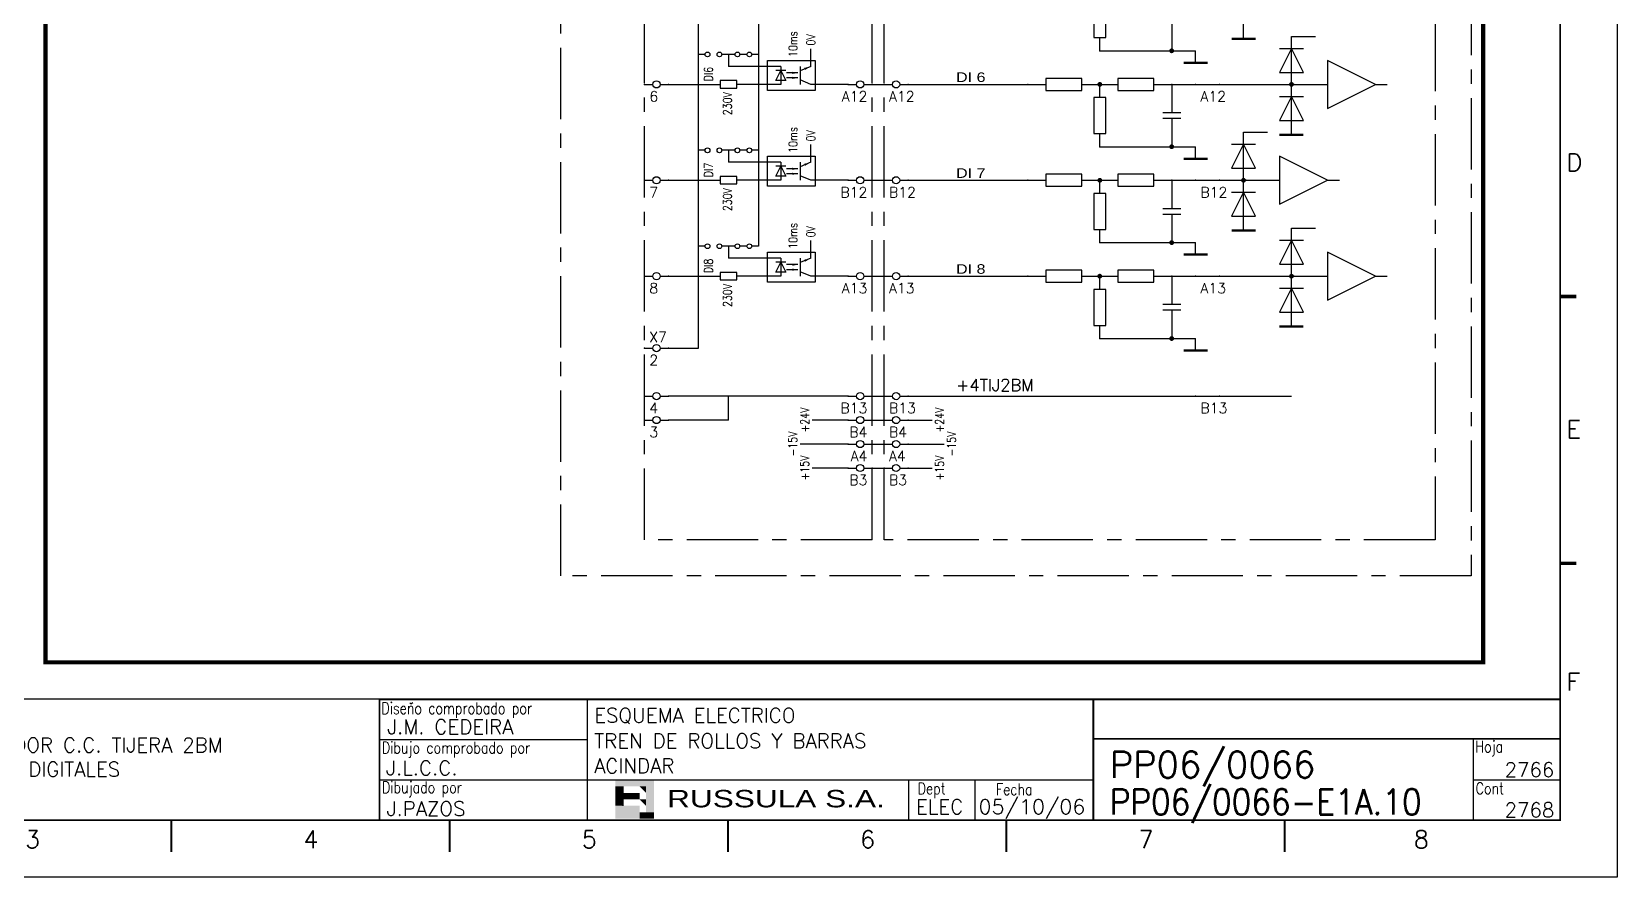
# Model space of a CAD drawing. Extents: x -25 to 1044, y -25744 to 292.
# Drawn here: x 608.3 to 886.2, y -22288.9 to -22140.7 of the extents above; entities that cross this region are included whole.
import ezdxf
from ezdxf.enums import TextEntityAlignment as Align

# ---------------------------------------------------------------- set-up
doc = ezdxf.new("R2010")
doc.units = 0
doc.header["$LTSCALE"] = 10
doc.header["$MEASUREMENT"] = 0
doc.linetypes.add('CENTER', pattern=[2, 1.25, -0.25, 0.25, -0.25])
doc.linetypes.add('DASHDOT', pattern=[1, 0.5, -0.25, 0, -0.25])
doc.layers.get('0').update_dxf_attribs({"linetype": 'CONTINUOUS'})
for name, color, linetype in [('1', 7, 'CONTINUOUS'), ('10', 5, 'CONTINUOUS'), ('2', 7, 'CONTINUOUS'), ('25', 3, 'CONTINUOUS'), ('25PK', 4, 'CENTER'), ('35', 2, 'CONTINUOUS'), ('8', 1, 'CONTINUOUS'), ('9', 6, 'CONTINUOUS'), ('DIBUJO', 7, 'CONTINUOUS'), ('NODE', 7, 'CONTINUOUS')]:
    doc.layers.add(name, color=color, linetype=linetype)
doc.styles.add('HELV', font='HELVBLD.SHX', dxfattribs={"width": 1.2})
doc.styles.add('HELVETICA', font='HELV.SHX')
doc.styles.add('LABEL', font='SIMPLEX', dxfattribs={"width": 0.8, "height": 4})
doc.styles.add('ROMANS', font='romans')
doc.styles.get("Standard").update_dxf_attribs({"font": 'simplex'})

# ---------------------------------------------------------------- blocks, each defined once
blk = doc.blocks.new('NOD', base_point=(237.5, 170))
at = {"layer": 'NODE'}
blk.add_point((237.5, 170), dxfattribs=at)
blk = doc.blocks.new('$000001')
at = {"layer": '2'}
for p, q in [((0, 0), (3.75, 0)), ((11.25, 1.25), (3.75, 1.25)), ((3.75, 1.25), (3.75, -1.25)), ((11.25, -1.25), (11.25, 1.25)), ((11.25, 0), (15, 0)), ((3.75, -1.25), (11.25, -1.25))]:
    blk.add_line(p, q, dxfattribs=at)
for p in [(0, 0), (15, 0)]:
    blk.add_blockref('NOD', p, dxfattribs=at)
at = {"layer": '8'}
blk.add_attdef('1A', text='', height=2.15, dxfattribs=at).set_placement((2.75, -3.325), align=Align.RIGHT)
blk.add_attdef('2A', (12.25, -3.325), '', height=2.15, dxfattribs=at)
at = {"layer": '9'}
blk.add_attdef('ID', text='', height=2.15, dxfattribs=at).set_placement((7.5, 2.425), align=Align.CENTER)
blk = doc.blocks.new('$$PLL21C')
for p, q in [((-2.5, 0), (-0.75, 0)), ((0.75, 0), (2.5, 0))]:
    blk.add_line(p, q)
at = {"layer": '2'}
blk.add_circle((0, 0), 0.75, dxfattribs=at)
for p in [(-2.5, 0), (2.5, 0)]:
    blk.add_blockref('NOD', p, dxfattribs=at)
at = {"layer": '8'}
blk.add_attdef('*A', (-1.5, -3.575), '', height=2.15, dxfattribs=at)
at = {"layer": '9'}
blk.add_attdef('ID', (-1.5, 1.25), '', height=2.15, dxfattribs=at)
blk = doc.blocks.new('$$PLR12C')
for p, q in [((-2.5, 0), (-0.75, 0)), ((0.75, 0), (2.5, 0))]:
    blk.add_line(p, q)
at = {"layer": '2'}
blk.add_circle((0, 0), 0.75, dxfattribs=at)
for p in [(-2.5, 0), (2.5, 0)]:
    blk.add_blockref('NOD', p, dxfattribs=at)
at = {"layer": '8'}
blk.add_attdef('*A', text='', height=2.15, dxfattribs=at).set_placement((1.5, -3.575), align=Align.RIGHT)
at = {"layer": '9'}
blk.add_attdef('ID', text='', height=2.15, dxfattribs=at).set_placement((1.5, 1.25), align=Align.RIGHT)
blk = doc.blocks.new('$$PLL21')
blk.add_line((-2.5, 0), (2.5, 0))
at = {"layer": '2'}
for p in [(-2.5, 0), (2.5, 0)]:
    blk.add_blockref('NOD', p, dxfattribs=at)
at = {"layer": '8'}
blk.add_attdef('*A', (-1.5, -3.575), '', height=2.15, dxfattribs=at)
at = {"layer": '9'}
blk.add_attdef('ID', (-1.5, 1.25), '', height=2.15, dxfattribs=at)
blk = doc.blocks.new('newcajec')
at = {"layer": '1'}
for p, q in [((179.4, 20.85), (0.13, 20.85)), ((184.64, 20.18), (184.81, 20.01)), ((184.81, 20.01), (185.18, 20.25)), ((215.2, 20.8), (215.2, 0)), ((179.4, 13.87), (215.2, 13.87)), ((368, 14.06), (368, 0)), ((179.4, 6.93), (267.63, 6.93)), ((267.63, 6.93), (302.5, 6.93)), ((270.63, 6.91), (270.63, 0)), ((282.07, 6.93), (282.07, 0)), ((368, 6.93), (383, 6.93))]:
    blk.add_line(p, q, dxfattribs=at)
at = {"layer": '1', "const_width": 0.3}
blk.add_lwpolyline([(0, 0), (0, 272.5), (383, 272.5), (383, 0)], close=True, dxfattribs=at)
at = {"layer": '1'}
for points in [[(383.01, 90.23, 0.6, 0.6, 0), (385.82, 90.23, 0.6, 0.6, 0)], [(383.01, 44.23, 0.6, 0.6, 0), (385.82, 44.23, 0.6, 0.6, 0)], [(383, 20.8, 0.3, 0.3, 0), (179.4, 20.8, 0.3, 0.3, 0), (179.4, 0, 0.3, 0.3, 0)], [(302.5, 20.8, 0.3, 0.3, 0), (302.5, 0, 0.3, 0.3, 0)], [(302.5, 14, 0.3, 0.3, 0), (383, 14, 0.3, 0.3, 0)], [(143.5, -5.5, 0.3, 0.3, 0), (143.5, -0.09, 0.3, 0.3, 0)], [(191.5, -5.5, 0.3, 0.3, 0), (191.5, -0.09, 0.3, 0.3, 0)], [(239.5, -5.5, 0.3, 0.3, 0), (239.5, -0.09, 0.3, 0.3, 0)], [(287.5, -5.5, 0.3, 0.3, 0), (287.5, -0.09, 0.3, 0.3, 0)], [(335.5, -5.5, 0.3, 0.3, 0), (335.5, -0.09, 0.3, 0.3, 0)]]:
    blk.add_lwpolyline(points, format="xyseb", dxfattribs=at)
at = {"layer": '2', "color": 14}
for p, q in [((221.42, 4.69), (221.42, 5.81)), ((221.42, 2.47), (221.42, 3.58))]:
    blk.add_line(p, q, dxfattribs=at)
for points in [[(220.05, 5.81), (220.05, 6.92), (226.74, 5.81), (226.74, 6.92)], [(221.42, 2.47), (220.05, 2.47), (221.42, 5.81), (220.05, 5.81)], [(224.25, 5.81), (225.37, 5.81), (225.37, 4.69)], [(225.37, 5.81), (226.74, 5.81), (225.37, 1.35), (226.74, 1.35)], [(221.42, 4.69), (224.25, 4.69), (221.42, 3.58), (224.25, 3.58)], [(224.25, 3.58), (225.37, 3.58), (225.37, 2.47)], [(224.25, 0.24), (224.25, 2.47), (220.05, 0.24), (220.05, 2.47)], [(226.74, 1.35), (226.74, 0.24), (224.25, 1.35), (224.25, 0.24)]]:
    blk.add_solid(points, dxfattribs=at)
at = {"layer": '1', "style": 'ROMANS'}
for s, p in [('D', (384.13, 111.84)), ('E', (384.13, 65.84)), ('F', (384.13, 22.34)), ('3', (118.29, -4.82)), ('4', (166.29, -4.82)), ('5', (214.29, -4.82)), ('6', (262.29, -4.82)), ('7', (310.29, -4.82)), ('8', (357.79, -4.82))]:
    blk.add_text(s, height=3, dxfattribs=at).set_placement(p)
at = {"layer": '1', "style": 'LABEL', "width": 0.8}
for s, p in [('Diseno comprobado por', (179.73, 18.27)), ('Hoja', (368.38, 11.66)), ('Dibujo comprobado por', (179.81, 11.47)), ('Dibujado por', (179.83, 4.64)), ('Fecha', (285.71, 4.3)), ('Cont', (368.43, 4.46))]:
    blk.add_text(s, height=2, dxfattribs=at).set_placement(p)
blk.add_text('Dept', height=2, dxfattribs=at).set_placement((274.61, 4.44), align=Align.CENTER)
at = {"layer": '10', "style": 'ROMANS'}
for tag, p in [('REV41', (3.5, 18.74)), ('REV43', (77.7, 18.74)), ('REV31', (3.5, 14.58)), ('REV33', (77.7, 14.58)), ('REV21', (3.5, 10.42)), ('REV23', (77.7, 10.42)), ('REV11', (3.5, 6.27)), ('REV13', (77.7, 6.27))]:
    blk.add_attdef(tag, text='', height=2.5, dxfattribs=at).set_placement(p, align=Align.MIDDLE)
for tag, p, height in [('REV42', (8, 17.49), 2.5), ('DOCUMENTTYPE', (216.43, 16.8), 2.5), ('SHEETNAME1', (100.5, 15.83), 2.5), ('DESIGNCHECK', (180.74, 14.83), 2.5), ('NOTA', (305.32, 15.8), 3), ('REV32', (8, 13.33), 2.5), ('SHEETNAME2', (100.5, 11.67), 2.5), ('OBJECT', (216.43, 12.4), 2.5), ('REV22', (8, 9.17), 2.5), ('ORDER', (305.32, 7.3), 4.5), ('SHEETNAME3', (100.5, 7.51), 2.5), ('DRAWINGCHECK', (180.53, 7.71), 2.5), ('CUSTOMER', (216.43, 8.08), 2.5), ('REV12', (8, 5.01), 2.5), ('SHEETNAME4', (100.5, 3.35), 2.5), ('USER', (180.63, 0.71), 2.5), ('DEPARTMENT', (271.93, 1.05), 2.5), ('DOCUMENT_ID', (305.32, 0.93), 4.4)]:
    blk.add_attdef(tag, p, '', height=height, dxfattribs=at)
for tag, width, p, p2 in [('REV44', 1.221199, (84.53, 17.49), (98.48, 17.49)), ('REV34', 1.221199, (84.53, 13.33), (98.48, 13.33)), ('REV24', 1.221199, (84.53, 9.17), (98.48, 9.17)), ('REV14', 1.221199, (84.53, 5.01), (98.48, 5.01)), ('CREATED2', 7.039915, (282.71, 1.05), (301.14, 1.05))]:
    blk.add_attdef(tag, text='', height=2.5, dxfattribs=dict(at, width=width)).set_placement(p, p2, align=Align.FIT)
for tag, p in [('SHEET', (382, 7.43)), ('NEXTSHEET', (382, 0.5))]:
    blk.add_attdef(tag, text='', height=2.5, dxfattribs=at).set_placement(p, align=Align.RIGHT)
at = {"layer": 'DIBUJO', "color": 14, "style": 'HELVETICA', "width": 1.3}
blk.add_text('RUSSULA S.A.', height=3, dxfattribs=at).set_placement((229, 2.19))

msp = doc.modelspace()

# ---------------------------------------------------------------- linework, layer by layer
at = {"layer": '2'}
for p, q in [((820.71, -22141.99), (820.71, -22133.17)), ((794.46, -22135.48), (794.46, -22141.78)), ((796.56, -22141.78), (796.56, -22135.48)), ((808.11, -22139.15), (808.11, -22144.09)), ((794.46, -22141.78), (796.56, -22141.78)), ((795.51, -22144.09), (795.51, -22141.78)), ((829.11, -22149.97), (829.11, -22141.57)), ((827.01, -22143.67), (831.21, -22143.67)), ((829.11, -22143.67), (827.01, -22147.87)), ((831.21, -22147.87), (829.11, -22143.67)), ((827.01, -22147.87), (831.21, -22147.87)), ((795.51, -22152.28), (795.51, -22149.97)), ((808.11, -22149.97), (808.11, -22154.9)), ((829.11, -22158.79), (829.11, -22149.97)), ((796.56, -22152.28), (794.46, -22152.28)), ((794.46, -22152.28), (794.46, -22158.58)), ((796.56, -22158.58), (796.56, -22152.28)), ((827.01, -22152.07), (831.21, -22152.07)), ((829.11, -22152.07), (827.01, -22156.27)), ((831.21, -22156.27), (829.11, -22152.07)), ((806.54, -22154.9), (809.69, -22154.9)), ((809.69, -22155.95), (806.54, -22155.95)), ((808.11, -22155.95), (808.11, -22160.89)), ((827.01, -22156.27), (831.21, -22156.27)), ((794.46, -22158.58), (796.56, -22158.58)), ((795.51, -22160.89), (795.51, -22158.58)), ((820.71, -22166.77), (820.71, -22158.37)), ((820.71, -22160.47), (818.61, -22164.67)), ((818.61, -22160.47), (822.81, -22160.47)), ((822.81, -22164.67), (820.71, -22160.47)), ((818.61, -22164.67), (822.81, -22164.67)), ((795.51, -22169.08), (795.51, -22166.77)), ((808.11, -22166.77), (808.11, -22171.7)), ((820.71, -22175.59), (820.71, -22166.77)), ((794.46, -22169.08), (794.46, -22175.38)), ((796.56, -22169.08), (794.46, -22169.08)), ((796.56, -22175.38), (796.56, -22169.08)), ((818.61, -22168.87), (822.81, -22168.87)), ((820.71, -22168.87), (818.61, -22173.07)), ((822.81, -22173.07), (820.71, -22168.87)), ((806.54, -22171.7), (809.69, -22171.7)), ((809.69, -22172.75), (806.54, -22172.75)), ((808.11, -22172.75), (808.11, -22177.69)), ((818.61, -22173.07), (822.81, -22173.07)), ((794.46, -22175.38), (796.56, -22175.38)), ((795.51, -22177.69), (795.51, -22175.38)), ((829.11, -22183.57), (829.11, -22175.17)), ((827.01, -22177.27), (831.21, -22177.27)), ((829.11, -22177.27), (827.01, -22181.47)), ((831.21, -22181.47), (829.11, -22177.27)), ((827.01, -22181.47), (831.21, -22181.47)), ((795.51, -22185.88), (795.51, -22183.57)), ((808.11, -22183.57), (808.11, -22188.5)), ((829.11, -22192.39), (829.11, -22183.57)), ((796.56, -22185.88), (794.46, -22185.88)), ((794.46, -22185.88), (794.46, -22192.18)), ((796.56, -22192.18), (796.56, -22185.88)), ((827.01, -22185.67), (831.21, -22185.67)), ((829.11, -22185.67), (827.01, -22189.87)), ((831.21, -22189.87), (829.11, -22185.67)), ((806.54, -22188.5), (809.69, -22188.5)), ((809.69, -22189.55), (806.54, -22189.55)), ((808.11, -22189.55), (808.11, -22194.49)), ((827.01, -22189.87), (831.21, -22189.87)), ((794.46, -22192.18), (796.56, -22192.18)), ((795.51, -22194.49), (795.51, -22192.18))]:
    msp.add_line(p, q, dxfattribs=at)
at = {"layer": '2', "color": 7}
for p, q in [((829.11, -22141.57), (833.31, -22141.57)), ((795.51, -22144.09), (812.31, -22144.09)), ((812.31, -22146.19), (812.31, -22144.09)), ((843.81, -22149.97), (835.41, -22145.77)), ((835.41, -22145.77), (835.41, -22154.17)), ((755.61, -22149.97), (757.71, -22149.97)), ((761.91, -22149.97), (782.91, -22149.97)), ((808.11, -22149.97), (835.41, -22149.97)), ((835.41, -22154.17), (843.81, -22149.97)), ((843.81, -22149.97), (845.91, -22149.97)), ((820.71, -22158.37), (824.91, -22158.37)), ((795.51, -22160.89), (812.31, -22160.89)), ((812.31, -22162.99), (812.31, -22160.89)), ((827.01, -22162.57), (827.01, -22170.97)), ((835.41, -22166.77), (827.01, -22162.57)), ((755.61, -22166.77), (757.71, -22166.77)), ((761.91, -22166.77), (782.91, -22166.77)), ((808.11, -22166.77), (827.01, -22166.77)), ((827.01, -22170.97), (835.41, -22166.77)), ((835.41, -22166.77), (837.51, -22166.77)), ((829.11, -22175.17), (833.31, -22175.17)), ((795.51, -22177.69), (812.31, -22177.69)), ((812.31, -22179.79), (812.31, -22177.69)), ((835.41, -22179.37), (835.41, -22187.77)), ((843.81, -22183.57), (835.41, -22179.37)), ((755.61, -22183.57), (757.71, -22183.57)), ((761.91, -22183.57), (782.91, -22183.57)), ((808.11, -22183.57), (835.41, -22183.57)), ((835.41, -22187.77), (843.81, -22183.57)), ((843.81, -22183.57), (845.91, -22183.57)), ((795.51, -22194.49), (812.31, -22194.49)), ((812.31, -22196.59), (812.31, -22194.49)), ((755.61, -22204.57), (757.71, -22204.57)), ((761.91, -22204.57), (829.11, -22204.57)), ((755.61, -22208.77), (757.71, -22208.77)), ((755.61, -22212.97), (757.71, -22212.97)), ((755.61, -22217.17), (757.71, -22217.17))]:
    msp.add_line(p, q, dxfattribs=at)
at = {"layer": '2', "color": 3, "linetype": 'DASHDOT'}
msp.add_lwpolyline([(610.71, -22015.57, 0.706, 0.706, 0), (862.71, -22015.57, 0.706, 0.706, 0), (862.71, -22251.19, 0.706, 0.706, 0), (610.71, -22251.19, 0.706, 0.706, 0), (610.71, -22015.57, 0.706, 0.706, 0)], format="xyseb", dxfattribs=at)
at = {"layer": '2', "color": 7}
for points in [[(818.61, -22141.99, 0.42, 0.42, 0), (822.81, -22141.99, 0.42, 0.42, 0)], [(810.21, -22146.19, 0.42, 0.42, 0), (814.41, -22146.19, 0.42, 0.42, 0)], [(827.01, -22158.79, 0.42, 0.42, 0), (831.21, -22158.79, 0.42, 0.42, 0)], [(810.21, -22162.99, 0.42, 0.42, 0), (814.41, -22162.99, 0.42, 0.42, 0)], [(818.61, -22175.59, 0.42, 0.42, 0), (822.81, -22175.59, 0.42, 0.42, 0)], [(810.21, -22179.79, 0.42, 0.42, 0), (814.41, -22179.79, 0.42, 0.42, 0)], [(827.01, -22192.39, 0.42, 0.42, 0), (831.21, -22192.39, 0.42, 0.42, 0)], [(810.21, -22196.59, 0.42, 0.42, 0), (814.41, -22196.59, 0.42, 0.42, 0)]]:
    msp.add_lwpolyline(points, format="xyseb", dxfattribs=at)
for points in [[(807.9, -22144.09, 0.42, 0.42, 1), (808.32, -22144.09, 0.42, 0.42, 1)], [(795.3, -22149.97, 0.42, 0.42, 1), (795.72, -22149.97, 0.42, 0.42, 1)], [(828.9, -22149.97, 0.42, 0.42, 1), (829.32, -22149.97, 0.42, 0.42, 1)], [(807.9, -22160.89, 0.42, 0.42, 1), (808.32, -22160.89, 0.42, 0.42, 1)], [(795.3, -22166.77, 0.42, 0.42, 1), (795.72, -22166.77, 0.42, 0.42, 1)], [(820.5, -22166.77, 0.42, 0.42, 1), (820.92, -22166.77, 0.42, 0.42, 1)], [(807.9, -22177.69, 0.42, 0.42, 1), (808.32, -22177.69, 0.42, 0.42, 1)], [(795.3, -22183.57, 0.42, 0.42, 1), (795.72, -22183.57, 0.42, 0.42, 1)], [(828.9, -22183.57, 0.42, 0.42, 1), (829.32, -22183.57, 0.42, 0.42, 1)], [(807.9, -22194.49, 0.42, 0.42, 1), (808.32, -22194.49, 0.42, 0.42, 1)]]:
    msp.add_lwpolyline(points, format="xyseb", close=True, dxfattribs=at)
at = {"layer": '25', "linetype": 'CENTER'}
for p, q in [((715.71, -22229.77), (715.71, -22038.67)), ((755.61, -22229.77), (755.61, -22038.67)), ((755.61, -22229.77), (715.71, -22229.77))]:
    msp.add_line(p, q, dxfattribs=at)
at = {"layer": '25'}
for p, q in [((735.66, -22053.37), (735.66, -22178.32)), ((725.16, -22196.17), (725.16, -22060.72)), ((726.32, -22144.72), (725.16, -22144.72)), ((731.57, -22144.72), (729.26, -22144.72)), ((730.41, -22144.72), (730.41, -22146.82)), ((735.66, -22144.72), (734.51, -22144.72)), ((744.85, -22146.82), (744.85, -22143.73)), ((739.6, -22146.82), (730.41, -22146.82)), ((737.24, -22145.77), (745.64, -22145.77)), ((737.24, -22151.02), (737.24, -22145.77)), ((740.48, -22147.52), (738.73, -22147.52)), ((738.73, -22149.27), (739.6, -22147.52)), ((739.6, -22146.82), (739.6, -22149.97)), ((739.6, -22147.52), (740.48, -22149.27)), ((742.61, -22147.95), (740.61, -22147.95)), ((742.98, -22146.82), (742.98, -22149.97)), ((744.85, -22146.82), (743.01, -22147.6)), ((745.64, -22145.77), (745.64, -22151.02)), ((719.91, -22149.97), (728.97, -22149.97)), ((731.86, -22149.31), (728.97, -22149.31)), ((728.97, -22149.31), (728.97, -22150.62)), ((728.97, -22150.62), (731.86, -22150.62)), ((731.86, -22150.62), (731.86, -22149.31)), ((739.6, -22149.97), (731.86, -22149.97)), ((740.48, -22149.27), (738.73, -22149.27)), ((742.61, -22148.83), (740.61, -22148.83)), ((744.85, -22149.97), (743.01, -22149.18)), ((751.41, -22149.97), (744.85, -22149.97)), ((745.64, -22151.02), (737.24, -22151.02)), ((726.32, -22161.52), (725.16, -22161.52)), ((731.57, -22161.52), (729.26, -22161.52)), ((730.41, -22161.52), (730.41, -22163.62)), ((735.66, -22161.52), (734.51, -22161.52)), ((744.85, -22163.62), (744.85, -22160.53)), ((739.6, -22163.62), (730.41, -22163.62)), ((737.24, -22162.57), (745.64, -22162.57)), ((737.24, -22167.82), (737.24, -22162.57)), ((740.48, -22164.32), (738.73, -22164.32)), ((738.73, -22166.07), (739.6, -22164.32)), ((739.6, -22163.62), (739.6, -22166.77)), ((739.6, -22164.32), (740.48, -22166.07)), ((742.61, -22164.75), (740.61, -22164.75)), ((742.98, -22163.62), (742.98, -22166.77)), ((744.85, -22163.62), (743.01, -22164.4)), ((745.64, -22162.57), (745.64, -22167.82)), ((719.91, -22166.77), (728.97, -22166.77)), ((731.86, -22166.11), (728.97, -22166.11)), ((728.97, -22166.11), (728.97, -22167.42)), ((728.97, -22167.42), (731.86, -22167.42)), ((731.86, -22167.42), (731.86, -22166.11)), ((739.6, -22166.77), (731.86, -22166.77)), ((740.48, -22166.07), (738.73, -22166.07)), ((742.61, -22165.63), (740.61, -22165.63)), ((744.85, -22166.77), (743.01, -22165.98)), ((751.41, -22166.77), (744.85, -22166.77)), ((745.64, -22167.82), (737.24, -22167.82)), ((726.32, -22178.32), (725.16, -22178.32)), ((731.57, -22178.32), (729.26, -22178.32)), ((730.41, -22178.32), (730.41, -22180.42)), ((735.66, -22178.32), (734.51, -22178.32)), ((744.85, -22180.42), (744.85, -22177.33)), ((739.6, -22180.42), (730.41, -22180.42)), ((737.24, -22179.37), (745.64, -22179.37)), ((737.24, -22184.62), (737.24, -22179.37)), ((740.48, -22181.12), (738.73, -22181.12)), ((738.73, -22182.87), (739.6, -22181.12)), ((739.6, -22180.42), (739.6, -22183.57)), ((739.6, -22181.12), (740.48, -22182.87)), ((742.98, -22180.42), (742.98, -22183.57)), ((744.85, -22180.42), (743.01, -22181.2)), ((745.64, -22179.37), (745.64, -22184.62)), ((719.91, -22183.57), (728.97, -22183.57)), ((731.86, -22182.91), (728.97, -22182.91)), ((728.97, -22182.91), (728.97, -22184.22)), ((728.97, -22184.22), (731.86, -22184.22)), ((731.86, -22184.22), (731.86, -22182.91)), ((739.6, -22183.57), (731.86, -22183.57)), ((740.48, -22182.87), (738.73, -22182.87)), ((742.61, -22181.55), (740.61, -22181.55)), ((742.61, -22182.43), (740.61, -22182.43)), ((744.85, -22183.57), (743.01, -22182.78)), ((751.41, -22183.57), (744.85, -22183.57)), ((745.64, -22184.62), (737.24, -22184.62)), ((719.91, -22196.17), (725.16, -22196.17)), ((751.41, -22204.57), (719.91, -22204.57)), ((730.41, -22208.77), (730.41, -22204.57)), ((730.41, -22208.77), (719.91, -22208.77)), ((751.41, -22208.77), (745.11, -22208.77)), ((761.91, -22208.77), (766.11, -22208.77)), ((751.41, -22212.97), (743.01, -22212.97)), ((761.91, -22212.97), (768.21, -22212.97)), ((751.41, -22217.17), (745.11, -22217.17)), ((761.91, -22217.17), (766.11, -22217.17))]:
    msp.add_line(p, q, dxfattribs=at)
for centre in [(726.74, -22144.72), (728.84, -22144.72), (731.99, -22144.72), (734.09, -22144.72), (726.74, -22161.52), (728.84, -22161.52), (731.99, -22161.52), (734.09, -22161.52), (726.74, -22178.32), (728.84, -22178.32), (731.99, -22178.32), (734.09, -22178.32)]:
    msp.add_circle(centre, 0.42, dxfattribs=at)
for points in [[(741.6, -22148.15), (741.6, -22147.76), (742.61, -22147.95)], [(743.7, -22147.08), (743.85, -22147.44), (744.85, -22146.82)], [(741.6, -22148.64), (741.6, -22149.02), (742.61, -22148.83)], [(741.6, -22164.95), (741.6, -22164.56), (742.61, -22164.75)], [(743.7, -22163.88), (743.85, -22164.24), (744.85, -22163.62)], [(741.6, -22165.44), (741.6, -22165.82), (742.61, -22165.63)], [(741.6, -22181.75), (741.6, -22181.36), (742.61, -22181.55)], [(743.7, -22180.68), (743.85, -22181.04), (744.85, -22180.42)], [(741.6, -22182.24), (741.6, -22182.62), (742.61, -22182.43)]]:
    msp.add_solid(points, dxfattribs=at)
at = {"layer": '25PK'}
for p, q in [((701.01, -22236.07), (701.01, -22032.37)), ((860.61, -22032.37), (860.61, -22236.07)), ((757.71, -22229.77), (757.71, -22038.67)), ((854.31, -22038.67), (854.31, -22229.77)), ((854.31, -22229.77), (757.71, -22229.77)), ((860.61, -22236.07), (701.01, -22236.07))]:
    msp.add_line(p, q, dxfattribs=at)
at = {"layer": '35'}
for p, q in [((733.67, -22144.72), (732.41, -22144.72)), ((733.67, -22161.52), (732.41, -22161.52)), ((733.67, -22178.32), (732.41, -22178.32))]:
    msp.add_line(p, q, dxfattribs=at)
at = {"layer": 'DIBUJO'}
msp.add_lwpolyline([(466.22, -21991.86), (886.22, -21991.86), (886.22, -22288.86), (466.22, -22288.86), (466.22, -21991.86)], dxfattribs=at)

# ---------------------------------------------------------------- block references
at = {"layer": '2', "color": 7}
ref = msp.add_blockref('newcajec', (486.9, -22278.84), dxfattribs=dict(at, xscale=1.016442892079945, yscale=1.016442892079945, zscale=1.016442892079945))
ref.add_attrib('SHEETNAME3', 'ENTRADAS DIGITALES', (589.05, -22271.21), dxfattribs={"layer": '10', "height": 2.5411, "style": 'ROMANS'})
ref.add_attrib('SHEETNAME2', 'CONVERTIDOR C.C. TIJERA 2BM', (589.05, -22266.98), dxfattribs={"layer": '10', "height": 2.5411, "style": 'ROMANS'})
ref.add_attrib('USER', 'J.PAZOS', (670.5, -22278.12), dxfattribs={"layer": '10', "height": 2.541, "style": 'ROMANS'})
ref.add_attrib('DRAWINGCHECK', 'J.L.C.C.', (670.4, -22271), dxfattribs={"layer": '10', "height": 2.541, "style": 'ROMANS'})
ref.add_attrib('DESIGNCHECK', 'J.M. CEDEIRA', (670.6, -22263.77), dxfattribs={"layer": '10', "height": 2.5411, "style": 'ROMANS'})
ref.add_attrib('DOCUMENT_ID', 'PP06/0066-E1A.10', (797.24, -22277.89), dxfattribs={"layer": '10', "height": 4.4723, "style": 'ROMANS', "width": 0.9})
ref.add_attrib('ORDER', 'PP06/0066', (797.24, -22271.42), dxfattribs={"layer": '10', "height": 4.574, "style": 'ROMANS'})
ref.add_attrib('CUSTOMER', 'ACINDAR', (706.89, -22270.62), dxfattribs={"layer": '10', "height": 2.541, "style": 'ROMANS'})
ref.add_attrib('OBJECT', 'TREN DE ROLLOS Y BARRAS', (706.89, -22266.23), dxfattribs={"layer": '10', "height": 2.5411, "style": 'ROMANS'})
ref.add_attrib('DOCUMENTTYPE', 'ESQUEMA ELECTRICO', (706.89, -22261.76), dxfattribs={"layer": '10', "height": 2.5411, "style": 'ROMANS'})
ref.add_attrib('CREATED2', '05/10/06', dxfattribs={"layer": '10', "height": 2.541, "style": 'ROMANS', "width": 0.961976}).set_placement((774.25, -22277.78), (792.99, -22277.78), align=Align.FIT)
ref.add_attrib('DEPARTMENT', 'ELEC', (763.3, -22277.78), dxfattribs={"layer": '10', "height": 2.541, "style": 'ROMANS'})
ref.add_attrib('NEXTSHEET', '2768', dxfattribs={"layer": '10', "height": 2.541, "style": 'ROMANS'}).set_placement((875.18, -22278.33), align=Align.RIGHT)
ref.add_attrib('SHEET', '2766', dxfattribs={"layer": '10', "height": 2.541, "style": 'ROMANS'}).set_placement((875.18, -22271.29), align=Align.RIGHT)
at = {"layer": '2', "xscale": 0.839999999999975, "yscale": 0.839999999999975, "zscale": 0.839999999999975}
for p, rotation in [((821.13, -22141.99), 90), ((795.51, -22144.09), 90), ((808.11, -22144.09), 270), ((795.51, -22149.97), 90), ((808.11, -22149.97), 270), ((829.53, -22149.97), 90), ((829.53, -22158.79), 90), ((795.51, -22160.89), 90), ((808.11, -22160.89), 270), ((795.51, -22166.77), 90), ((808.11, -22166.77), 270), ((821.13, -22166.77), 90), ((821.13, -22175.59), 90), ((795.51, -22177.69), 90), ((808.11, -22177.69), 270), ((795.51, -22183.57), 90), ((808.11, -22183.57), 270), ((829.53, -22183.57), 90), ((829.53, -22192.39), 90), ((795.51, -22194.49), 90), ((808.11, -22194.49), 270)]:
    msp.add_blockref('NOD', p, dxfattribs=dict(at, rotation=rotation))
at = {"layer": '2', "color": 7, "xscale": 0.839999999999975, "yscale": 0.839999999999975, "zscale": 0.839999999999975}
for name, p, values in [('$$PLL21C', (717.81, -22149.97), {'*A': '6'}), ('$$PLR12C', (753.51, -22149.97), {'*A': 'A12'}), ('$$PLL21C', (759.81, -22149.97), {'*A': 'A12'}), ('$$PLL21', (814.41, -22149.97), {'*A': 'A12'}), ('$$PLL21C', (717.81, -22166.77), {'*A': '7'}), ('$$PLR12C', (753.51, -22166.77), {'*A': 'B12'}), ('$$PLL21C', (759.81, -22166.77), {'*A': 'B12'}), ('$$PLL21', (814.41, -22166.77), {'*A': 'B12'}), ('$$PLL21C', (717.81, -22183.57), {'*A': '8'}), ('$$PLR12C', (753.51, -22183.57), {'*A': 'A13'}), ('$$PLL21C', (759.81, -22183.57), {'*A': 'A13'}), ('$$PLL21', (814.41, -22183.57), {'*A': 'A13'}), ('$$PLL21C', (717.81, -22196.17), {'ID': 'X7', '*A': '2'}), ('$$PLL21C', (717.81, -22204.57), {'*A': '4'}), ('$$PLR12C', (753.51, -22204.57), {'*A': 'B13'}), ('$$PLL21C', (759.81, -22204.57), {'*A': 'B13'}), ('$$PLL21', (814.41, -22204.57), {'*A': 'B13'}), ('$$PLL21C', (717.81, -22208.77), {'*A': '3'}), ('$$PLR12C', (753.51, -22208.77), {'*A': 'B4'}), ('$$PLL21C', (759.81, -22208.77), {'*A': 'B4'}), ('$$PLR12C', (753.51, -22212.97), {'*A': 'A4'}), ('$$PLL21C', (759.81, -22212.97), {'*A': 'A4'}), ('$$PLR12C', (753.51, -22217.17), {'*A': 'B3'}), ('$$PLL21C', (759.81, -22217.17), {'*A': 'B3'})]:
    msp.add_blockref(name, p, dxfattribs=at).add_auto_attribs(values)
for p in [(782.91, -22149.97), (795.51, -22149.97), (782.91, -22166.77), (795.51, -22166.77), (782.91, -22183.57), (795.51, -22183.57)]:
    msp.add_blockref('$000001', p, dxfattribs=at)

# ---------------------------------------------------------------- texts
at = {"layer": '2', "color": 7, "style": 'ROMANS'}
msp.add_text('+4TIJ2BM', height=2.1, dxfattribs=at).set_placement((770.31, -22203.69))
at = {"layer": '25', "style": 'ROMANS', "width": 0.8}
for s, p in [('10ms', (742.49, -22145.17)), ('0V', (745.62, -22143.17)), ('DI6', (727.66, -22149.44)), ('10ms', (742.49, -22161.97)), ('0V', (745.62, -22159.97)), ('DI7', (727.66, -22166.24)), ('10ms', (742.49, -22178.77)), ('0V', (745.62, -22176.77)), ('DI8', (727.66, -22183.04))]:
    msp.add_text(s, height=1.512, rotation=90, dxfattribs=at).set_placement(p)
at = {"layer": '25', "style": 'HELV', "width": 1.2}
for s, p in [('DI 6', (770.31, -22149.55)), ('DI 7', (770.31, -22166.35)), ('DI 8', (770.31, -22183.15))]:
    msp.add_text(s, height=1.68, dxfattribs=at).set_placement(p)
at = {"layer": '25', "style": 'ROMANS', "width": 0.8}
for p in [(730.99, -22151.33), (730.99, -22168.13), (730.99, -22184.93)]:
    msp.add_text('230V', height=1.512, rotation=90, dxfattribs=at).set_placement(p, align=Align.RIGHT)
for s, p in [('+24V', (744.55, -22208.77)), ('+24V', (768.19, -22208.77)), ('-15V', (742.45, -22212.97)), ('-15V', (770.29, -22212.97)), ('+15V', (744.55, -22217.17)), ('+15V', (768.19, -22217.17))]:
    msp.add_text(s, height=1.512, rotation=90, dxfattribs=at).set_placement(p, align=Align.CENTER)

doc.saveas('drawing.dxf')
